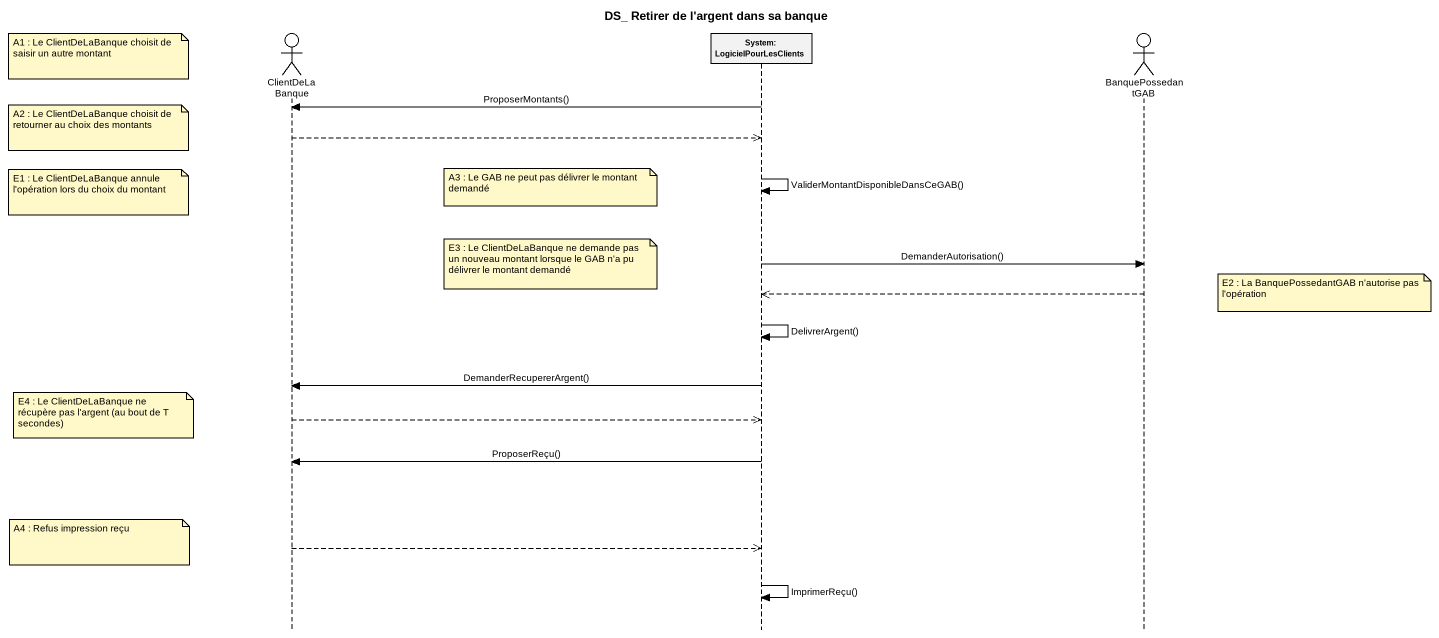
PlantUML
@startuml
title DS_ Retirer de l'argent dans sa banque
hide footbox
actor ClientDeLaBanque
participant "System: LogicielPourLesClients" as System_LogicielPourLesClient
actor BanquePossedantGAB

note left of ClientDeLaBanque : A1 : Le ClientDeLaBanque choisit de saisir un autre montant
System_LogicielPourLesClient -> ClientDeLaBanque : ProposerMontants()
note left of ClientDeLaBanque : A2 : Le ClientDeLaBanque choisit de retourner au choix des montants
ClientDeLaBanque -->> System_LogicielPourLesClient
System_LogicielPourLesClient -> System_LogicielPourLesClient : ValiderMontantDisponibleDansCeGAB()
note left of System_LogicielPourLesClient : A3 : Le GAB ne peut pas délivrer le montant demandé
note left of ClientDeLaBanque : E1 : Le ClientDeLaBanque annule l'opération lors du choix du montant
note left of System_LogicielPourLesClient : E3 : Le ClientDeLaBanque ne demande pas un nouveau montant lorsque le GAB n'a pu délivrer le montant demandé
System_LogicielPourLesClient -> BanquePossedantGAB : DemanderAutorisation()
note right of BanquePossedantGAB : E2 : La BanquePossedantGAB n'autorise pas l'opération
BanquePossedantGAB -->> System_LogicielPourLesClient
System_LogicielPourLesClient -> System_LogicielPourLesClient : DelivrerArgent()
System_LogicielPourLesClient -> ClientDeLaBanque : DemanderRecupererArgent()
note left of ClientDeLaBanque : E4 : Le ClientDeLaBanque ne récupère pas l'argent (au bout de T secondes)
ClientDeLaBanque -->> System_LogicielPourLesClient
System_LogicielPourLesClient -> ClientDeLaBanque : ProposerReçu()
note left of ClientDeLaBanque : A4 : Refus impression reçu
ClientDeLaBanque -->> System_LogicielPourLesClient
System_LogicielPourLesClient -> System_LogicielPourLesClient : ImprimerReçu()
@enduml
